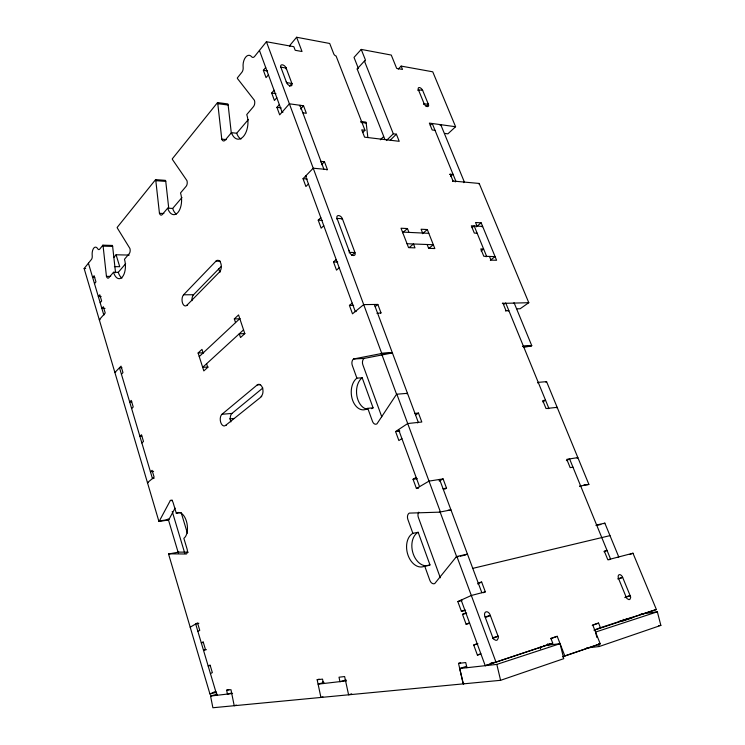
<?xml version="1.0" encoding="UTF-8"?>
<svg xmlns="http://www.w3.org/2000/svg" width="745" height="745" viewBox="0 0 745 745"><rect width="100%" height="100%" fill="white"/><g stroke="black" fill="none" stroke-linecap="round" stroke-linejoin="round"><path stroke-width="1.12" d="M115.54 272.689L112.635 246.409A3.576 1.769 89.4 0 0 112.43 245.45L102.903 245.17L99.756 249.091A3.595 1.751 89.3 0 1 97.735 248.774A7.152 3.464 89.1 0 0 93.749 248.132A7.152 3.464 89.1 0 0 92.212 255.665A3.548 1.704 89 0 1 91.458 259.409L84.138 268.517L158.936 521.481A3.734 1.928 82.1 0 0 159.383 520.969L170.326 500.519L172.458 500.212M158.936 521.481L168.482 519.991A3.706 1.946 82.1 0 0 168.929 519.479L175.084 508.127M168.687 207.734L165.753 181.398A3.911 2.049 -88.4 0 0 165.52 180.374L155.584 179.629L117.142 227.458A3.716 1.853 -90 0 0 117.477 228.277L129.9 248.458A3.744 1.89 89.5 0 1 129.276 253.598L124.462 259.288A12.879 6.454 89 0 1 122.394 276.935A12.879 6.454 89 0 1 113.501 272.27L108.9 277.699A3.623 1.788 88.7 0 1 106.442 276.367L103.108 246.139A3.604 1.76 89.3 0 0 102.903 245.17M231.369 133.634L228.147 105.036A4.312 2.393 -85.3 0 0 227.877 103.937L217.531 102.577L172.244 158.909A4.07 2.151 -87.5 0 0 172.635 159.775L186.93 180.607A4.088 2.207 -88.1 0 1 186.166 186.278L180.513 192.964A14.062 7.497 -88.7 0 1 177.971 212.427A14.062 7.497 -88.7 0 1 167.662 208.172L162.289 214.532A3.939 2.067 -89.2 0 1 159.449 213.303L155.817 180.662A3.939 2.039 -88.5 0 0 155.584 179.629M289.814 46.395L289.572 45.734L296.612 37.25L302.023 51.507L295.197 50.288L293.837 46.693L266.421 41.739L254.604 56.443A4.619 2.589 -83.3 0 1 251.587 56.704A9.145 5.122 -83.7 0 0 245.626 57.197A9.145 5.122 -83.7 0 0 243.14 67.255A4.526 2.514 -84 0 1 241.911 72.237L237.283 78.002A4.507 2.514 -84.2 0 0 237.739 78.905L254.417 100.305A4.535 2.58 -84.6 0 1 253.468 106.647L246.744 114.6A15.543 8.782 -85.5 0 1 243.578 136.288A15.543 8.782 -85.5 0 1 231.472 132.666L225.111 140.2A4.349 2.421 -86.2 0 1 221.777 139.138L217.791 103.685A4.34 2.375 -85.4 0 0 217.531 102.577M466.715 554.625A5.187 3.706 75.5 0 1 467.441 554.112L456.899 556.487A5.234 3.697 75.7 0 0 456.014 557.167L434.745 583.568A5.103 3.502 75.6 0 1 429.846 580.336L424.715 566.107A17.582 12.032 77.3 0 1 408.064 555.332A17.582 12.032 77.3 0 1 412.879 533.327L407.869 519.442A4.982 3.418 78.9 0 1 409.256 513.109L439.373 512.16L450.949 509.887A5.075 3.623 78.7 0 1 449.952 510.204L448.015 510.26M111.834 246.176L112.43 245.45M268.423 74.807L266.058 77.648L263.367 70.3L265.695 67.478M113.901 257.407L116.08 254.781L129.22 255.079M94.475 283.64L95.947 281.871L94.112 275.706L92.659 277.475L94.755 277.485M285.549 68.754L286.145 68.037A3.455 2.012 43.7 0 0 282.495 64.843A3.455 2.012 43.7 0 0 280.818 67.171M113.501 272.27L118.297 272.325L125.635 263.702M167.662 208.172L172.663 208.451L181.985 197.509M231.472 132.666L236.686 133.253L248.355 119.545M276.805 97.725L274.421 100.491L271.692 93.05L274.086 90.238M100.165 302.731L101.646 301.017L99.793 294.778L98.303 296.529L101.143 296.519M289.47 86.262L291.9 83.459L286.145 68.037L280.846 67.171L286.601 82.639A3.464 1.993 45 0 0 290.308 85.852A3.464 1.993 45 0 0 291.872 83.449M302.852 112.821L306.363 113.287L303.541 105.762L289.395 103.806L279.673 114.851L276.926 107.345L279.319 104.589M299.416 105.967L300.03 105.278L323.87 169.19M300.598 109.04L303.541 105.762M398.212 69.155L401.145 66.091L402.505 69.415L396.666 68.382L391.265 55.056L361.232 49.412L354.015 57.393L358.019 67.534A2.105 1.155 46.3 0 1 358.159 68.14M384.914 139.455L357.153 68.968L364.426 61.043A2.123 1.155 46.4 0 0 365.283 59.609L361.232 49.412M187.572 305.217L186.939 305.226A5.969 3.259 88.5 0 1 182.478 302.88A5.969 3.259 88.5 0 1 183.587 294.787L215.985 261.123L220.446 261.216M308.439 183.941L305.906 186.52L303.038 178.698L313.226 168.212L327.39 169.515L324.475 161.74L320.965 161.395L320.48 161.888M191.996 300.682A5.923 3.278 88.5 0 1 193.542 294.75L220.865 266.738M321.589 164.692L324.475 161.74M186.939 305.226L219.579 271.925A6.249 3.548 89.8 0 0 220.846 263.358A6.249 3.548 89.8 0 0 215.985 261.123M121.416 374.204L122.981 372.612L121.044 366.14L114.879 372.481L115.671 372.444M362.694 132.554L364.976 130.245L336.06 55.95A2.179 1.201 45.6 0 1 333.769 53.919L329.718 43.48L296.612 37.25M326.906 170.009L327.39 169.515M417.768 90.35L418.392 89.726L422.676 90.424L428.403 104.374L426.14 106.572M380.341 139.799L383.489 136.698M386.404 140.544L393.304 133.793L396.377 134.184L399.218 141.308L364.594 137.164L361.744 129.844L364.976 130.245M423.495 104.337L424.129 103.713L428.403 104.374L428.04 103.481M390.24 140.162L396.377 134.184M323.758 225.688L321.151 228.175L318.217 220.166L320.816 217.661M131.623 408.53L133.225 407.012L131.26 400.41L129.667 401.946L131.781 401.788M430.303 125.328L432.23 123.502L455.903 181.305L455.232 181.892M336.544 218.9L337.047 218.425A3.539 2.235 47.7 0 1 338.593 215.556A3.539 2.235 47.7 0 1 342.383 218.723L354.955 252.527A3.567 2.244 49.8 0 1 353.465 255.535A3.567 2.244 49.8 0 1 349.684 252.378L348.856 250.236M206.579 363.746L207.743 367.36L203.832 370.917L198.105 353.009L201.96 349.377L203.115 352.962M235.55 322.622L234.312 318.916L238.558 314.93L244.807 333.62L240.514 337.532L239.266 333.788L244.928 333.611M440.099 125.281L440.742 124.676L464.386 182.087L463.725 182.665M341.843 219.188L342.346 218.723L337.047 218.425L349.656 252.378L354.955 252.527L351.696 255.433M199.241 356.576L239.797 318.646M401.145 66.091L432.752 71.809L455.595 126.725L447.903 133.839L444.69 133.411M243.55 329.867L202.687 367.322L208.209 367.024M339.199 267.753L336.507 270.137L333.509 261.942L336.181 259.53M349.144 252.834L349.656 252.378M141.857 442.949L143.496 441.487L141.494 434.763L139.864 436.235L141.774 436.049M449.663 174.432L453.016 174.265L450.52 176.463M452.541 181.482L453.044 181.044L479.184 183.447L528.792 302.703L520.122 308.765L516.946 308.821M402.551 232.785L407.44 228.547L408.94 232.393M478.681 183.875L479.184 183.447M422.406 233.697L427.313 229.544L434.838 248.551L428.636 248.336L427.127 244.5M409.35 247.461L413.466 243.988L414.984 247.862L408.567 247.647L401.024 228.231L407.44 228.547M380.462 313.291L380.993 312.863L377.845 304.435L363.69 304.603L352.497 313.822L349.424 305.413L352.18 303.113M226.173 425.376L225.539 425.432A6.128 3.502 84.7 0 1 220.716 422.359A6.128 3.502 84.7 0 1 221.963 414.285L257.23 384.923L260.433 384.699M429.073 248.225L433.301 244.733L407.031 243.745M221.963 414.285L231.974 413.41L262.827 388.015M225.539 425.432L261.728 396.433M472.116 227.635L474.183 225.958L486.634 256.364L486.103 256.774M375.182 306.595L377.845 304.435M476.241 226.825L481.168 222.839L496.589 260.266L490.974 260.126L489.465 256.448M482.136 226.843L482.648 226.424L471.334 225.8L474.304 233.073L477.154 233.213M376.951 313.356L380.993 312.863M481.121 250.981L483.626 249.016L480.786 248.923L483.794 256.28L495.08 256.606L490.34 260.238M502.344 303.392L528.792 302.703M503.546 304.519L505.715 302.964L548.823 408.241L548.05 408.698M513.407 303.383L514.134 302.87L531.762 345.671A4.312 3.38 88.9 0 1 530.84 346.071L523.754 347.319M505.436 310.972L508.816 310.535L508.267 310.926M415.738 414.881L418.466 413.065L421.81 422.015L407.701 423.542L395.586 431.551L398.882 440.556L401.9 438.591M417.545 422.89L418.317 422.387L374.335 304.472M418.55 488.171L416.436 488.515L413.056 479.286L416.148 477.424M542.788 401.909L545.554 400.251L542.751 400.54L546.02 408.539L557.158 407.338L556.375 407.794M416.436 488.515L429.008 481.112L443.089 478.895L446.544 488.152L444.644 489.242M438.796 479.91L439.597 479.445L481.857 592.731M439.289 481.102L443.089 478.895M190.189 627.178L197.537 622.922L199.744 630.335L197.891 631.397M566.368 460.634L569.58 458.92L610.583 559.067L608.879 559.802M577.058 458.035L577.859 457.607L566.787 459.358L570.167 467.618L572.952 467.162M210.435 673.582L212.344 672.614L210.081 665.043L208.181 666.021L210.118 665.509M170.326 500.519A3.8 2.002 82.4 0 1 173.138 502.689L176.332 513.314A13.419 7.133 81.7 0 1 186.427 521.211A13.419 7.133 81.7 0 1 183.857 538.328L187.116 549.149A3.855 2.049 81 0 1 186.38 554.01L169.096 553.814A3.772 1.965 80.9 0 0 168.556 554.019L209.96 694.033L215.696 691.295M477.61 583.912L481.661 582.05L485.321 591.828L483.282 592.741M465.625 610.276L461.425 611.421L457.821 601.587L471.324 595.488L485.321 591.828M461.425 611.421L464.787 609.941M604.009 551.756L607.045 550.425L604.288 551.123L607.836 559.784L632.971 553.209L656.382 609.503L594.231 630.205M469.266 623.351L466.119 624.245L462.496 614.346L465.858 612.874M617.903 557.297L618.76 556.934L604.847 523.139L596.633 524.992A4.619 3.697 72 0 0 595.953 525.43M466.119 624.245L469.508 622.801M629.925 554.513L632.971 553.209M486.103 617.232L490.322 615.445L485.088 616.925M617.689 578.874L622.643 577.366L630.354 596.14A2.663 1.574 64.8 0 1 630.661 597.527L629.972 599.25A4.442 2.626 64.7 0 1 628.855 599.595L627.057 598.626A2.663 1.574 64.8 0 1 626.275 597.378L618.555 578.52A3.548 2.105 64.1 0 1 619.263 574.674A3.548 2.105 64.1 0 1 622.643 577.366L619.551 578.632M480.544 654.101L477.405 655.088L473.727 645.03L477.154 643.652M492.752 638.409L498.088 636.267L490.089 614.83A3.995 2.701 65.6 0 0 486.085 611.831A3.995 2.701 65.6 0 0 484.865 616.301L492.994 638.148A3.017 2.03 66.6 0 0 493.73 639.266L495.9 640.327A5.01 3.371 66.6 0 0 497.334 639.89L498.349 637.86A3.008 2.03 66.6 0 0 498.191 636.575L498.023 636.1M625.176 597.183L630.13 595.6L624.925 597.639M477.405 655.088L480.86 653.738M550.862 638.716L557.213 636.304L564.812 655.889L600.237 643.829L592.722 624.943L598.57 623.071L600.423 627.69L656.382 609.503M461.164 600.079L485.237 665.676L552.753 643.177L550.881 638.335L557.213 636.304M592.238 625.465L598.57 623.071M552.753 643.177L485.237 665.676M594.072 630.056L600.423 627.69M562.671 656.662L564.812 655.889M600.237 643.829L562.698 656.811M217.233 694.144L210.556 696.044L212.884 707.75L500.593 680.315L563.751 658.673L560.063 643.68L543.636 645.692M586.455 648.01L599.176 646.53L660.862 625.39L657.341 611.803L640.933 614.085M466.687 666.263L459.702 668.507L463.269 683.873L464.144 683.584M459.702 668.507L496.822 664.4L560.063 643.68M657.341 611.803L595.544 632.058L596.903 637.478M619.058 621.311L623.677 620.687L631.788 618.052L631.509 617.363M463.269 683.873L458.52 663.395L460.606 662.733M351.659 693.846L348.595 694.806L344.637 676.553L339.003 677.205L339.981 681.731L346.099 679.896M322.948 696.826L320.927 697.45L317.156 679.738L319.177 679.142M498.088 636.267L492.808 637.683M473.727 645.03L477.918 643.755M346.481 680.856L318.096 684.152L324.01 682.392M236.37 705.077L234.209 705.72L230.978 689.693L226.648 690.196L227.449 694.172L231.76 692.934M232.598 693.465L210.556 696.044M209.96 694.033L216.572 692.161M226.648 690.196L228.799 689.581M462.496 614.346L466.687 613.191M457.821 601.587L462.021 600.479M478.197 582.925L481.661 582.05M206.43 649.631L203.525 650.366L205.406 649.351L203.18 641.864L201.308 642.888L203.45 642.367M472.768 568.37L609.987 535.627M198.887 623.248L195.684 623.993L216.897 695.336M424.715 566.107L429.986 564.915L418.159 532.275L412.879 533.327M456.014 557.158L458.128 556.683M460.233 556.208L465.513 555.016M596.773 525.383L600.88 524.461M356.892 378.153L362.191 377.78L373.077 407.841L367.779 408.335A16.725 11.166 85.4 0 1 352.636 400.298A16.725 11.166 85.4 0 1 356.892 378.153L352.283 365.367A4.759 3.157 86.9 0 1 353.493 358.997L380.779 353.67L391.404 353.13A4.852 3.343 87.7 0 0 392.317 352.683L381.682 353.214A4.889 3.334 87.6 0 1 380.779 353.67M353.493 358.997L364.063 358.429L391.404 353.13M579.619 486.196L588.876 484.371L546.579 381.645L538.225 382.353A4.396 3.474 85.3 0 0 537.555 382.902M168.556 554.019L178.66 552.101L188.345 552.185M443.061 488.739L446.544 488.152M159.383 520.969L168.929 519.489M413.056 479.286L417.284 478.625M176.332 513.314L180.206 512.718M626.024 618.834L631.788 618.052M148.264 482.574L147.463 482.676L154.131 477.191L152.092 470.337L150.416 471.734L153.6 471.343M154.047 478.374L152.455 478.569L119.498 367.732L121.882 367.611M658.645 625.67L660.862 625.39M317.156 679.738L322.52 679.114L323.47 683.556M458.52 663.395L465.727 662.556L466.919 667.706M395.586 431.551L399.823 431.076M491.123 662.789L495.704 662.277M414.965 413.419L418.466 413.065M229.6 418.876L234.2 418.457M367.779 408.335L372.509 421.419A4.824 3.259 84.1 0 0 376.961 423.84L396.061 394.999A4.954 3.436 85.1 0 1 396.852 394.207L407.468 393.323A4.917 3.436 85.1 0 0 406.91 393.826M531.762 345.671L523.381 346.09A4.34 3.38 88.8 0 1 522.636 346.444M522.459 346.49L530.84 346.071M584.005 484.865L587.87 484.669A4.489 3.623 76.3 0 0 588.876 484.371M198.105 353.009L203.636 352.767M234.312 318.916L239.974 318.804M100.081 319.735L99.29 319.754L105.222 313.012L103.359 306.744L101.869 308.449L105.017 308.411M104.523 314.697L103.732 314.707L88.413 263.19M356.157 311.522L355.272 311.531L305.562 176.099L306.456 176.174M349.424 305.413L353.661 305.366M183.587 294.787L193.542 294.75M106.442 276.367L110.67 276.404M84.138 268.517L85.675 268.535M219.579 271.925L220.222 271.934M114.404 266.626L119.731 266.71L116.08 254.781M333.509 261.942L337.755 262.035M103.108 246.139L112.635 246.409M402.505 232.095L428.794 233.325M427.313 229.544L421.111 229.227L422.611 233.036M159.449 213.303L163.863 213.526M318.217 220.166L322.464 220.39M481.168 222.839L475.543 222.513L477.024 226.117M155.817 180.662L165.753 181.398M303.038 178.698L307.285 179.051M221.777 139.138L226.378 139.632M217.791 103.685L228.147 105.036M360.934 122.431L366.195 123.121L367.797 137.015M282.97 112.225L282.085 112.113L259.446 50.427M435.024 130.338L432.165 129.956L429.362 123.102L455.595 126.725M360.673 121.435L365.944 122.124A3.893 2.496 -82.7 0 1 366.195 123.121M276.926 107.345L281.163 107.913M271.692 93.05L275.929 93.656M291.9 83.459L286.601 82.639L286.229 81.652M263.367 70.3L267.604 70.98M418.746 90.573L418.392 89.726L424.129 103.713A3.064 1.676 48.3 0 0 427.276 106.563A3.064 1.676 48.3 0 0 428.431 104.374M450.157 173.985L453.044 181.044M502.884 303.001L505.985 310.59M623.109 619.309L623.677 620.687M364.426 61.043L393.304 133.793M547.882 643.559L548.711 645.719M286.145 68.037L286.499 68.978M266.421 41.739L381.682 353.214M396.852 394.207L440.379 511.843A5.122 3.613 78.9 0 1 439.373 512.16M456.899 556.487L495.825 661.681M381.421 353.353L396.666 394.543M439.932 511.498L456.741 556.934M398.584 429.567L419.547 486.681M381.766 416.8L362.834 364.743A4.721 3.166 86.9 0 1 364.063 358.429M440.332 577.813L418.392 517.486A4.936 3.427 78.8 0 1 418.774 512.16M218.63 268.684L219.719 271.953M181.175 512.579L187.395 533.169M172.235 511.461L184.853 553.544M168.109 518.734L178.39 553.2M598.486 643.81L599.176 646.53M549.894 643.661L550.117 644.583M540.134 647.07L540.581 648.904M496.822 664.4L500.593 680.315M322.874 681.74L323.051 682.56M257.23 384.923A6.416 3.827 85.7 0 1 262.501 387.949A6.416 3.827 85.7 0 1 261.085 396.48M230.885 421.903A6.081 3.52 84.7 0 1 231.974 413.41M178.12 552.296A3.753 1.974 80.9 0 1 178.66 552.101M429.986 564.915A17.508 12.041 77.2 0 1 413.335 554.196A17.508 12.041 77.2 0 1 418.159 532.275M367.555 409.303A16.651 11.184 85.4 0 1 356.864 395.809A16.651 11.184 85.4 0 1 362.191 377.78M373.077 407.841A16.651 11.184 85.4 0 1 371.578 408.688M121.929 278.081A12.842 6.472 89 0 1 118.297 272.325M240.952 139.054A15.477 8.8 -85.4 0 1 236.686 133.253M176.332 214.076A14.015 7.515 -88.7 0 1 172.663 208.451M418.429 89.726A3.064 1.611 48.6 0 1 419.491 87.565A3.064 1.611 48.6 0 1 422.648 90.415M603.962 523.763A4.582 3.697 71.7 0 1 604.847 523.148M545.908 382.194A4.358 3.474 85.3 0 1 546.579 381.645M580.625 485.898A4.526 3.632 76.5 0 1 579.88 486.15M357.972 68.754A2.105 1.155 46.3 0 1 357.153 68.968"/></g></svg>
